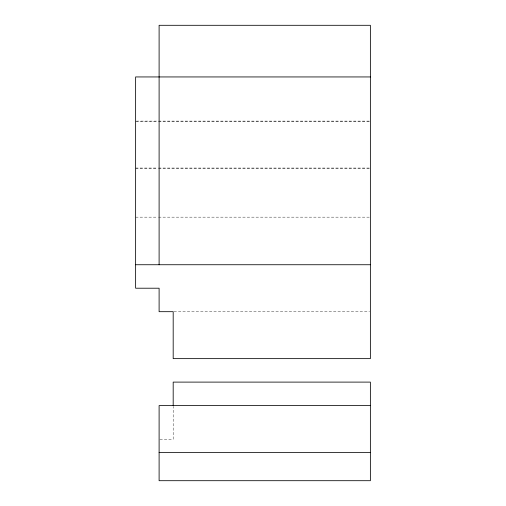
<?xml version="1.0" encoding="UTF-8"?>
<svg xmlns="http://www.w3.org/2000/svg" width="506" height="506" viewBox="0 0 506 506"><rect width="100%" height="100%" fill="white"/><g stroke="black" fill="none" stroke-linecap="round" stroke-linejoin="round"><path stroke-width="0.38" stroke-dasharray="2.53 1.9" d="M136.418 121.098L157.758 121.098M158.549 121.098L369.582 121.098M135.627 121.345L157.758 121.345M158.549 121.345L369.582 121.345M135.627 168.043L157.758 168.043M158.549 168.043L369.582 168.043M135.627 168.296L157.758 168.296M158.549 168.296L369.582 168.296M135.627 217.156L157.758 217.156M158.549 217.156L369.582 217.156M173.975 311.683L369.582 311.683M159.883 439.246L173.185 439.246L173.185 406.362"/><path stroke-width="0.76" d="M370.373 76.944L135.627 76.944L135.627 288.211L159.105 288.211L159.105 311.683L173.185 311.683L173.185 358.634L370.373 358.634L370.373 25.3L159.105 25.3L159.105 264.739M135.627 264.739L370.373 264.739M370.373 405.584L159.105 405.584L159.105 480.7L370.373 480.7L370.373 382.106L173.185 382.106L173.185 405.584M159.105 452.528L370.373 452.528"/></g></svg>
